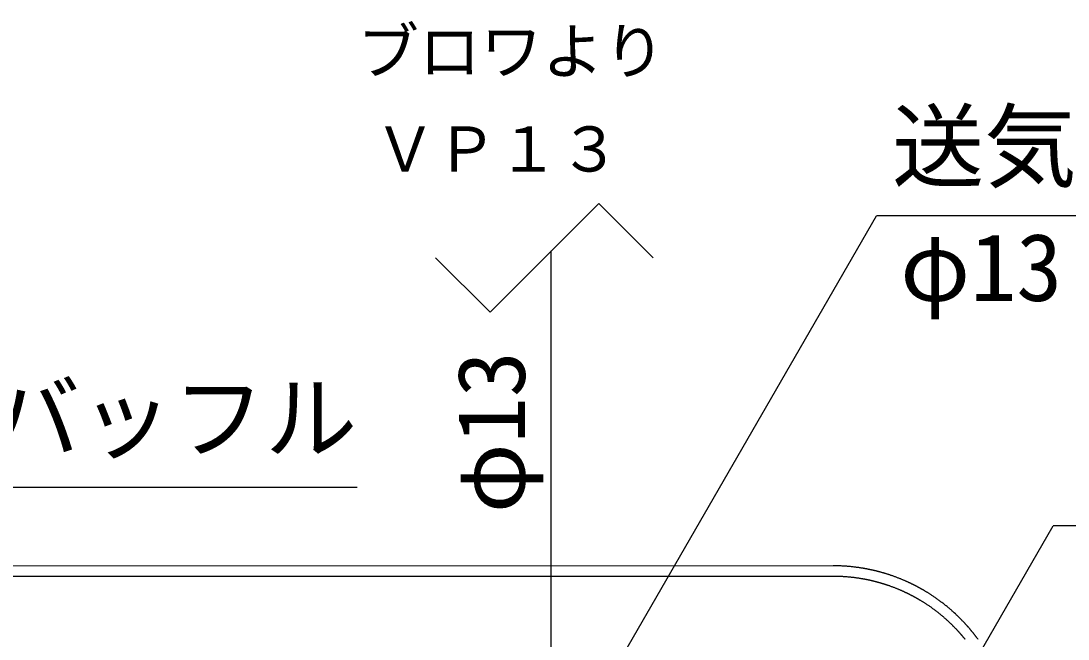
# Model space of a CAD drawing. Units: millimetres, scale not verified. Extents: x -22990 to 8910, y -6308 to 6308.
# Drawn here: x -4118 to -3097, y 1108 to 1710 of the extents above; entities that cross this region are included whole.
import ezdxf
from ezdxf.enums import TextEntityAlignment as Align

# ---------------------------------------------------------------- set-up
doc = ezdxf.new("R2010")
doc.units = ezdxf.units.MM
doc.header["$LTSCALE"] = 30
doc.layers.add('0-2_空気管', color=3, linetype='Continuous', lineweight=25)
doc.layers.add('0-8_07', color=7, linetype='Continuous', lineweight=25)
doc.styles.add('ＭＳ ゴシック', font='')
doc.styles.get('ＭＳ ゴシック').set_extended_font_data('MS Gothic')

msp = doc.modelspace()

# ---------------------------------------------------------------- linework, layer by layer
at = {"layer": '0-2_空気管'}
for p, q in [((-3601.06, 971.54), (-3284.16, 1520.42)), ((-2999.16, 1520.42), (-3284.16, 1520.42)), ((-3380.53, 753.61), (-3112.07, 1218.6)), ((-2529.23, 1218.6), (-3112.07, 1218.6))]:
    msp.add_line(p, q, dxfattribs=at)
for points in [[(-3790.11, 1255.96), (-4341.98, 1255.96), (-4223.23, 789.02)], [(-3325.34, 1179.61), (-3326.34, 1179.61), (-5983.76, 1179.33)], [(-3297.27, 1177.18), (-3297.84, 1177.28), (-3298.41, 1177.37), (-3298.99, 1177.47), (-3299.58, 1177.56), (-3300.18, 1177.65), (-3300.8, 1177.75), (-3301.44, 1177.84), (-3302.11, 1177.93), (-3302.81, 1178.02), (-3303.55, 1178.12), (-3304.32, 1178.22), (-3305.11, 1178.32), (-3305.94, 1178.42), (-3306.79, 1178.52), (-3307.67, 1178.61), (-3308.56, 1178.71), (-3309.47, 1178.8), (-3310.39, 1178.89), (-3311.32, 1178.97), (-3312.25, 1179.05), (-3313.18, 1179.13), (-3314.1, 1179.2), (-3315.01, 1179.26), (-3315.91, 1179.32), (-3316.79, 1179.37), (-3317.65, 1179.42), (-3318.48, 1179.46), (-3319.28, 1179.49), (-3320.05, 1179.52), (-3320.78, 1179.54), (-3321.47, 1179.56), (-3322.12, 1179.58), (-3322.72, 1179.59), (-3323.28, 1179.6), (-3323.79, 1179.6), (-3324.25, 1179.61), (-3324.66, 1179.61), (-3325.02, 1179.61), (-3325.34, 1179.61)], [(-3282.21, 1173.96), (-3282.44, 1174.02), (-3282.68, 1174.08), (-3282.93, 1174.14), (-3283.19, 1174.21), (-3283.46, 1174.28), (-3283.73, 1174.35), (-3284.01, 1174.42), (-3284.29, 1174.48), (-3284.57, 1174.56), (-3285.14, 1174.69), (-3285.43, 1174.76), (-3285.72, 1174.84), (-3286.03, 1174.91), (-3286.34, 1174.98), (-3286.67, 1175.06), (-3287.02, 1175.14), (-3287.38, 1175.22), (-3287.76, 1175.31), (-3288.15, 1175.39), (-3288.55, 1175.48), (-3288.95, 1175.57), (-3289.36, 1175.66), (-3289.76, 1175.75), (-3290.17, 1175.84), (-3290.57, 1175.92), (-3290.97, 1176), (-3291.37, 1176.09), (-3291.77, 1176.17), (-3292.19, 1176.25), (-3292.61, 1176.34), (-3293.06, 1176.42), (-3293.52, 1176.51), (-3294.01, 1176.6), (-3294.52, 1176.7), (-3295.04, 1176.79), (-3295.58, 1176.89), (-3296.14, 1176.99), (-3296.7, 1177.09), (-3297.27, 1177.18)], [(-3266.33, 1169), (-3266.99, 1169.24), (-3267.64, 1169.48), (-3268.27, 1169.7), (-3268.87, 1169.91), (-3269.47, 1170.12), (-3270.04, 1170.31), (-3270.6, 1170.5), (-3271.15, 1170.69), (-3271.69, 1170.86), (-3272.22, 1171.04), (-3272.74, 1171.21), (-3273.26, 1171.37), (-3273.77, 1171.53), (-3274.26, 1171.68), (-3274.74, 1171.83), (-3275.2, 1171.97), (-3275.63, 1172.1), (-3276.04, 1172.23), (-3276.42, 1172.34), (-3276.77, 1172.45), (-3277.11, 1172.55), (-3277.42, 1172.64), (-3277.72, 1172.73), (-3278.01, 1172.81), (-3278.3, 1172.89), (-3279.13, 1173.13), (-3279.41, 1173.2), (-3279.68, 1173.28), (-3279.94, 1173.35), (-3280.2, 1173.42), (-3280.45, 1173.49), (-3280.69, 1173.55), (-3280.92, 1173.62), (-3281.14, 1173.67), (-3281.35, 1173.73), (-3281.56, 1173.79), (-3281.78, 1173.85), (-3281.99, 1173.9), (-3282.21, 1173.96)], [(-5975.17, 1169.62), (-3325.64, 1169.62), (-3325.39, 1169.61), (-3324.75, 1169.61), (-3324.36, 1169.61), (-3323.93, 1169.6), (-3323.45, 1169.6), (-3322.92, 1169.59), (-3322.35, 1169.58), (-3321.74, 1169.56), (-3321.09, 1169.55), (-3320.4, 1169.53), (-3319.68, 1169.5), (-3318.92, 1169.47), (-3318.14, 1169.43), (-3317.33, 1169.39), (-3316.5, 1169.34), (-3315.65, 1169.28), (-3314.79, 1169.22), (-3313.92, 1169.16), (-3313.04, 1169.08), (-3312.17, 1169.01), (-3311.29, 1168.93), (-3310.42, 1168.84), (-3309.57, 1168.76), (-3308.73, 1168.67), (-3307.9, 1168.58), (-3307.1, 1168.49), (-3306.32, 1168.39), (-3305.57, 1168.3), (-3304.84, 1168.21), (-3304.15, 1168.12), (-3303.49, 1168.03)], [(-3303.49, 1168.03), (-3302.86, 1167.94), (-3302.25, 1167.85), (-3301.67, 1167.76), (-3301.1, 1167.68), (-3300.55, 1167.59), (-3300, 1167.5), (-3299.46, 1167.41), (-3298.92, 1167.32), (-3298.39, 1167.23), (-3297.86, 1167.14), (-3297.34, 1167.04), (-3296.83, 1166.95), (-3296.33, 1166.86), (-3295.85, 1166.77), (-3295.39, 1166.68), (-3294.95, 1166.6), (-3294.54, 1166.52), (-3294.13, 1166.44), (-3293.74, 1166.36), (-3293.36, 1166.29), (-3292.98, 1166.21), (-3292.61, 1166.13), (-3292.23, 1166.05), (-3291.85, 1165.97), (-3291.08, 1165.8), (-3290.7, 1165.72), (-3290.32, 1165.64), (-3289.96, 1165.55), (-3289.6, 1165.47), (-3289.26, 1165.39), (-3288.94, 1165.32), (-3288.62, 1165.25), (-3288.33, 1165.18), (-3288.04, 1165.11), (-3287.76, 1165.04), (-3287.49, 1164.98), (-3287.22, 1164.91), (-3286.95, 1164.85), (-3286.69, 1164.78)], [(-3286.69, 1164.78), (-3286.42, 1164.71), (-3286.16, 1164.65), (-3285.9, 1164.58), (-3285.65, 1164.52), (-3285.41, 1164.46), (-3285.17, 1164.4), (-3284.95, 1164.34), (-3284.73, 1164.28), (-3284.52, 1164.23), (-3284.32, 1164.17), (-3284.12, 1164.12), (-3283.72, 1164.01), (-3283.51, 1163.96), (-3283.3, 1163.9), (-3283.07, 1163.84), (-3282.84, 1163.78), (-3282.59, 1163.71), (-3282.34, 1163.64), (-3282.09, 1163.57), (-3281.83, 1163.5), (-3281.56, 1163.42), (-3281.3, 1163.35), (-3281.04, 1163.27), (-3280.77, 1163.2), (-3280.5, 1163.12), (-3280.21, 1163.04), (-3279.91, 1162.95), (-3279.6, 1162.86), (-3279.27, 1162.76), (-3278.91, 1162.65), (-3278.53, 1162.53), (-3278.11, 1162.41), (-3277.69, 1162.28), (-3277.24, 1162.14), (-3276.77, 1161.99), (-3276.29, 1161.84), (-3275.8, 1161.69), (-3275.31, 1161.53), (-3274.81, 1161.37)], [(-3247.17, 1160.67), (-3247.47, 1160.83), (-3247.78, 1160.98), (-3248.12, 1161.15), (-3248.47, 1161.32), (-3248.82, 1161.5), (-3249.19, 1161.68), (-3249.56, 1161.86), (-3250.31, 1162.23), (-3250.68, 1162.41), (-3251.05, 1162.59), (-3251.42, 1162.76), (-3251.79, 1162.93), (-3252.16, 1163.11), (-3252.55, 1163.29), (-3252.94, 1163.47), (-3253.35, 1163.66), (-3253.78, 1163.86), (-3254.23, 1164.06), (-3254.7, 1164.27), (-3255.19, 1164.49), (-3255.69, 1164.71), (-3256.21, 1164.94), (-3256.73, 1165.17), (-3257.26, 1165.4), (-3257.79, 1165.63), (-3258.33, 1165.86), (-3258.86, 1166.08), (-3259.41, 1166.31), (-3259.96, 1166.54), (-3260.53, 1166.77), (-3261.11, 1167), (-3261.71, 1167.24), (-3262.33, 1167.49), (-3262.97, 1167.73), (-3263.63, 1167.99), (-3264.3, 1168.24), (-3264.98, 1168.5), (-3265.66, 1168.75), (-3266.33, 1169)], [(-3274.81, 1161.37), (-3274.3, 1161.2), (-3273.78, 1161.02), (-3273.25, 1160.85), (-3272.71, 1160.66), (-3272.16, 1160.47), (-3271.58, 1160.27), (-3270.99, 1160.06), (-3270.38, 1159.84), (-3269.76, 1159.61), (-3269.12, 1159.37), (-3268.48, 1159.14), (-3267.84, 1158.89), (-3267.21, 1158.65), (-3266.59, 1158.41), (-3265.98, 1158.18), (-3265.4, 1157.95), (-3264.84, 1157.73), (-3264.29, 1157.5), (-3263.75, 1157.29), (-3263.23, 1157.07), (-3262.72, 1156.86), (-3262.21, 1156.64), (-3261.71, 1156.43), (-3261.21, 1156.21), (-3260.71, 1156), (-3260.21, 1155.78), (-3259.73, 1155.57), (-3259.26, 1155.36), (-3258.79, 1155.15), (-3258.35, 1154.95), (-3257.92, 1154.76), (-3257.52, 1154.57), (-3257.13, 1154.4), (-3256.76, 1154.22), (-3256.4, 1154.05), (-3256.05, 1153.89), (-3255.7, 1153.72), (-3255.35, 1153.56), (-3255.01, 1153.39)], [(-3255.01, 1153.39), (-3254.65, 1153.22), (-3254.3, 1153.05), (-3253.95, 1152.88), (-3253.6, 1152.71), (-3253.25, 1152.54), (-3252.91, 1152.37), (-3252.59, 1152.21), (-3252.28, 1152.05), (-3251.98, 1151.9), (-3251.69, 1151.76), (-3251.42, 1151.62), (-3251.15, 1151.48), (-3250.9, 1151.35), (-3250.65, 1151.23), (-3250.4, 1151.1), (-3249.92, 1150.84), (-3249.68, 1150.72), (-3249.44, 1150.59), (-3249.2, 1150.47), (-3248.98, 1150.35), (-3248.75, 1150.23), (-3248.54, 1150.11), (-3248.33, 1150), (-3248.14, 1149.9), (-3247.95, 1149.79), (-3247.76, 1149.7), (-3247.4, 1149.5), (-3247.22, 1149.4), (-3247.03, 1149.3), (-3246.83, 1149.19), (-3246.63, 1149.07), (-3246.42, 1148.96), (-3246.19, 1148.83), (-3245.97, 1148.71), (-3245.74, 1148.58), (-3245.5, 1148.45), (-3245.26, 1148.31), (-3245.02, 1148.18), (-3244.79, 1148.04)], [(-3236.64, 1154.86), (-3237.05, 1155.11), (-3237.44, 1155.34), (-3237.81, 1155.55), (-3238.15, 1155.76), (-3238.47, 1155.94), (-3238.77, 1156.12), (-3239.05, 1156.28), (-3239.32, 1156.44), (-3239.59, 1156.59), (-3239.84, 1156.73), (-3240.1, 1156.88), (-3240.35, 1157.02), (-3240.6, 1157.16), (-3240.85, 1157.3), (-3241.09, 1157.44), (-3241.34, 1157.57), (-3241.57, 1157.7), (-3241.8, 1157.83), (-3242.01, 1157.95), (-3242.22, 1158.06), (-3242.42, 1158.17), (-3242.62, 1158.28), (-3243, 1158.49), (-3243.19, 1158.59), (-3243.4, 1158.7), (-3243.6, 1158.81), (-3243.82, 1158.93), (-3244.05, 1159.05), (-3244.29, 1159.18), (-3244.53, 1159.3), (-3244.78, 1159.44), (-3245.03, 1159.57), (-3245.29, 1159.7), (-3245.8, 1159.97), (-3246.06, 1160.11), (-3246.33, 1160.24), (-3246.6, 1160.38), (-3246.88, 1160.53), (-3247.17, 1160.67)], [(-3212.71, 1137.68), (-3213.34, 1138.22), (-3214, 1138.77), (-3214.68, 1139.33), (-3215.37, 1139.9), (-3216.08, 1140.47), (-3216.79, 1141.05), (-3217.5, 1141.62), (-3218.22, 1142.19), (-3218.92, 1142.74), (-3219.61, 1143.28), (-3220.29, 1143.8), (-3220.96, 1144.31), (-3221.62, 1144.81), (-3222.27, 1145.29), (-3222.91, 1145.77), (-3223.57, 1146.25), (-3224.22, 1146.72), (-3224.89, 1147.19), (-3225.56, 1147.66), (-3226.24, 1148.14), (-3226.93, 1148.62), (-3227.61, 1149.08), (-3228.28, 1149.54), (-3228.94, 1149.98), (-3229.58, 1150.41), (-3230.2, 1150.82), (-3230.79, 1151.21), (-3231.35, 1151.58), (-3231.9, 1151.93), (-3232.42, 1152.27), (-3232.93, 1152.59), (-3233.42, 1152.9), (-3233.9, 1153.2), (-3234.38, 1153.49), (-3234.85, 1153.78), (-3235.31, 1154.07), (-3235.77, 1154.34), (-3236.21, 1154.61), (-3236.64, 1154.86)], [(-3244.79, 1148.04), (-3244.54, 1147.91), (-3244.3, 1147.76), (-3244.04, 1147.62), (-3243.77, 1147.46), (-3243.49, 1147.3), (-3243.19, 1147.12), (-3242.87, 1146.93), (-3242.52, 1146.73), (-3242.15, 1146.51), (-3241.77, 1146.28), (-3241.36, 1146.04), (-3240.95, 1145.79), (-3240.52, 1145.53), (-3240.08, 1145.26), (-3239.64, 1144.99), (-3239.19, 1144.71), (-3238.73, 1144.43), (-3238.27, 1144.14), (-3237.79, 1143.83), (-3237.3, 1143.52), (-3236.78, 1143.19), (-3236.25, 1142.84), (-3235.69, 1142.47), (-3235.11, 1142.08), (-3234.51, 1141.68), (-3233.89, 1141.26), (-3233.25, 1140.83), (-3232.61, 1140.39), (-3231.97, 1139.94), (-3231.32, 1139.5), (-3230.68, 1139.05), (-3230.06, 1138.6), (-3229.44, 1138.15), (-3228.83, 1137.71), (-3228.22, 1137.26), (-3227.6, 1136.8), (-3226.99, 1136.33), (-3226.36, 1135.86), (-3225.72, 1135.36)], [(-3225.72, 1135.36), (-3225.06, 1134.85), (-3224.4, 1134.33), (-3223.73, 1133.8), (-3223.05, 1133.26), (-3222.38, 1132.72), (-3221.72, 1132.18), (-3221.06, 1131.64), (-3220.42, 1131.11), (-3219.81, 1130.59), (-3219.2, 1130.08), (-3218.62, 1129.57), (-3218.04, 1129.08), (-3217.46, 1128.58), (-3216.9, 1128.07), (-3216.33, 1127.56), (-3215.76, 1127.05), (-3215.19, 1126.52), (-3214.03, 1125.46), (-3213.47, 1124.93), (-3212.91, 1124.4), (-3212.37, 1123.89), (-3211.84, 1123.38), (-3211.34, 1122.9), (-3210.86, 1122.43), (-3210.41, 1121.99), (-3209.98, 1121.56), (-3209.16, 1120.75), (-3208.78, 1120.35), (-3208.4, 1119.97), (-3208.03, 1119.59), (-3207.67, 1119.22), (-3207.32, 1118.85), (-3206.98, 1118.48), (-3206.64, 1118.13), (-3206.32, 1117.79), (-3206.01, 1117.46), (-3205.72, 1117.15), (-3205.45, 1116.86), (-3205.19, 1116.58)], [(-3195.75, 1121.06), (-3195.94, 1121.27), (-3196.33, 1121.7), (-3196.52, 1121.92), (-3196.72, 1122.14), (-3196.93, 1122.36), (-3197.14, 1122.59), (-3197.36, 1122.83), (-3197.59, 1123.09), (-3197.84, 1123.36), (-3198.11, 1123.65), (-3198.4, 1123.96), (-3198.71, 1124.29), (-3199.04, 1124.64), (-3199.38, 1125), (-3199.73, 1125.38), (-3200.1, 1125.76), (-3200.48, 1126.15), (-3200.86, 1126.55), (-3201.25, 1126.95), (-3201.65, 1127.36), (-3202.06, 1127.77), (-3202.48, 1128.2), (-3202.92, 1128.64), (-3203.38, 1129.09), (-3203.86, 1129.57), (-3204.36, 1130.06), (-3204.9, 1130.57), (-3205.45, 1131.11), (-3206.03, 1131.66), (-3206.62, 1132.21), (-3207.22, 1132.78), (-3208.44, 1133.91), (-3209.05, 1134.46), (-3209.66, 1135.01), (-3210.26, 1135.55), (-3210.86, 1136.08), (-3211.47, 1136.61), (-3212.08, 1137.14), (-3212.71, 1137.68)], [(-3205.19, 1116.58), (-3204.96, 1116.33), (-3204.73, 1116.09), (-3204.52, 1115.86), (-3204.33, 1115.64), (-3204.13, 1115.43), (-3203.95, 1115.22), (-3203.58, 1114.81), (-3203.4, 1114.61), (-3203.22, 1114.41), (-3203.05, 1114.21), (-3202.87, 1114.02), (-3202.71, 1113.83), (-3202.55, 1113.65), (-3202.39, 1113.47), (-3202.24, 1113.31), (-3202.11, 1113.14), (-3201.97, 1112.99), (-3201.84, 1112.84), (-3201.58, 1112.54), (-3201.45, 1112.38), (-3201.31, 1112.23), (-3201.18, 1112.07), (-3201.04, 1111.91), (-3200.9, 1111.75), (-3200.62, 1111.42), (-3200.48, 1111.25), (-3200.35, 1111.09), (-3200.21, 1110.93), (-3199.95, 1110.63), (-3199.83, 1110.48), (-3199.58, 1110.18), (-3199.45, 1110.03), (-3199.33, 1109.87), (-3199.2, 1109.72), (-3199.07, 1109.56), (-3198.93, 1109.39), (-3198.66, 1109.06), (-3198.52, 1108.89), (-3198.38, 1108.72)], [(-3188.94, 1112.92), (-3189.1, 1113.12), (-3189.25, 1113.32), (-3189.4, 1113.5), (-3189.54, 1113.68), (-3189.68, 1113.85), (-3190.21, 1114.51), (-3190.34, 1114.68), (-3190.48, 1114.85), (-3190.62, 1115.02), (-3190.91, 1115.38), (-3191.06, 1115.56), (-3191.2, 1115.74), (-3191.35, 1115.91), (-3191.49, 1116.08), (-3191.62, 1116.25), (-3191.76, 1116.41), (-3192.15, 1116.88), (-3192.29, 1117.04), (-3192.42, 1117.21), (-3192.56, 1117.37), (-3192.7, 1117.54), (-3192.85, 1117.71), (-3193, 1117.88), (-3193.15, 1118.06), (-3193.29, 1118.23), (-3193.44, 1118.41), (-3193.59, 1118.58), (-3193.73, 1118.74), (-3193.87, 1118.91), (-3194.29, 1119.39), (-3194.42, 1119.55), (-3194.57, 1119.71), (-3194.72, 1119.88), (-3194.87, 1120.06), (-3195.04, 1120.25), (-3195.21, 1120.44), (-3195.39, 1120.64), (-3195.57, 1120.85), (-3195.75, 1121.06)], [(-3185.2, 1107.99), (-3185.5, 1108.39), (-3185.78, 1108.78), (-3186.05, 1109.14), (-3186.3, 1109.48), (-3186.54, 1109.8), (-3186.76, 1110.1), (-3186.97, 1110.37), (-3187.17, 1110.64), (-3187.36, 1110.88), (-3187.54, 1111.12), (-3187.72, 1111.36), (-3187.9, 1111.59), (-3188.26, 1112.05), (-3188.43, 1112.27), (-3188.6, 1112.49), (-3188.77, 1112.71), (-3188.94, 1112.92)], [(-3198.38, 1108.72), (-3198.25, 1108.56), (-3198.12, 1108.4), (-3197.99, 1108.24)]]:
    msp.add_lwpolyline(points, dxfattribs=at)
at = {"layer": '0-8_07'}
for p, q in [((-3554.74, 1532.67), (-3660.74, 1426.67)), ((-3501.74, 1479.67), (-3554.74, 1532.67)), ((-3660.74, 1426.67), (-3713.74, 1479.67))]:
    msp.add_line(p, q, dxfattribs=at)
at = {"layer": '0-8_07', "color": 6}
msp.add_line((-3601.06, 971.54), (-3601.06, 1486.35), dxfattribs=at)

# ---------------------------------------------------------------- texts
at = {"layer": '0-2_空気管', "color": 4, "style": 'ＭＳ ゴシック'}
for s, height, p in [('ブロワより', 43.99, (-3790, 1645.74)), ('送気口', 65.98, (-3269.16, 1535.42)), ('ＶＰ１３', 43.99, (-3773.62, 1550.44)), ('φ13', 65.98, (-3261.03, 1417.78)), ('移流バッフル', 65.98, (-4330.11, 1270.96))]:
    msp.add_text(s, height=height, dxfattribs=at).set_placement(p, align=Align.BOTTOM_LEFT)
msp.add_text('φ13', height=65.98, rotation=90, dxfattribs=at).set_placement((-3606.95, 1230.78), align=Align.BOTTOM_LEFT)

doc.saveas('drawing.dxf')
